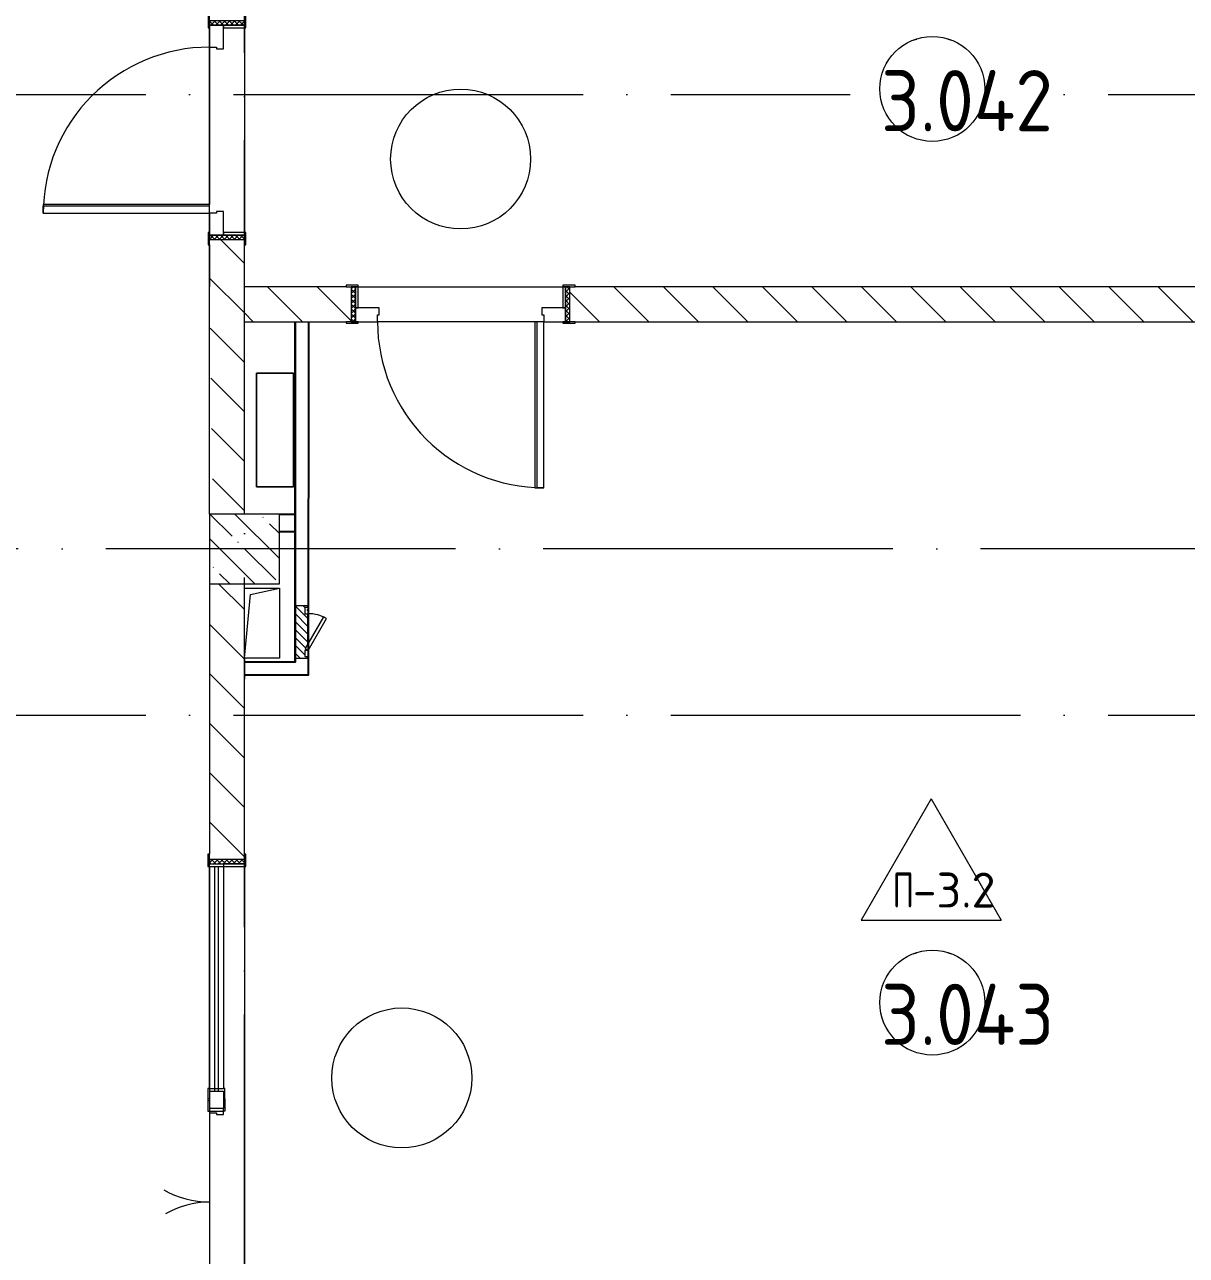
# Model space of a CAD drawing. Header units: millimetres. Extents: x -68946 to 288321, y -402657 to 324925.
# Drawn here: x 172047 to 178688, y -221671 to -214632 of the extents above; entities that cross this region are included whole.
import ezdxf

# ---------------------------------------------------------------- set-up
doc = ezdxf.new("R2010")
doc.units = ezdxf.units.MM
doc.linetypes.add('ADSK_Линия сетки', pattern=[2500, 2000, -250, 0, -250])
for name, color, linetype, lineweight in [('A-AREA-____-IDEN', 250, 'Continuous', 9), ('A-DETL-GENF-OTLN', 250, 'Continuous', 5), ('A-DOOR-____-IDEN', 31, 'Continuous', 9), ('A-DOOR-____-MCUT', 250, 'Continuous', 5), ('A-DOOR-____-OTLN', 250, 'Continuous', 5), ('A-DOOR-FRAM-MCUT', 31, 'Continuous', 5), ('A-DOOR-FRAM-OTLN', 31, 'Continuous', 5), ('A-DOOR-GLAZ-MCUT', 31, 'Continuous', 5), ('A-FLOR-____-IDEN', 11, 'Continuous', 9), ('A-FLOR-____-OTLN', 192, 'Continuous', 9), ('A-GENM-____-MCUT', 250, 'Continuous', 25), ('A-GENM-____-OTLN', 250, 'Continuous', 9), ('A-GLAZ-____-OTLN', 250, 'Continuous', 5), ('A-WALL-____-MCUT', 250, 'Continuous', 13), ('A-WALL-____-PATT', 250, 'Continuous', 13), ('I-WALL-____-OTLN', 250, 'Continuous', 9), ('S-COLS-____-MCUT', 250, 'Continuous', 25), ('S-COLS-____-OTLN', 250, 'Continuous', 9), ('S-GRID-____-OTLN', 250, 'Continuous', 9), ('Обобщенные модели', 7, 'Continuous', 9)]:
    doc.layers.add(name, color=color, linetype=linetype, lineweight=lineweight)
doc.styles.add('ISOCPEUR_1', font='isocpeur.ttf', dxfattribs={"width": 0.9, "height": 250})
doc.styles.add('ISOCPEUR_2', font='isocpeur.ttf', dxfattribs={"height": 160})
pattern_1 = [(135, (28052.9, -258555.93), (-141.42136, -141.42136), [])]
pattern_2 = [(135, (1676.41, 164.685), (-14.14214, -14.14214), []), (225, (1676.41, 164.685), (14.14214, -14.14214), [])]
pattern_3 = [(45, (-446.384, 164.685), (-14.1421, 14.1421), []), (135, (-446.384, 164.685), (-14.1421, -14.1421), [])]

# ---------------------------------------------------------------- blocks, each defined once
blk = doc.blocks.new('Дверь_СКБ_1Ст_Фрамуга1 - Н_ВВ-9_2_1250x2600h_Лаборантская 2-42764460-АР1_Маркировочный план 3 этажа секция 2_3')
at = {"layer": 'A-DOOR-____-OTLN'}
h = blk.add_hatch(dxfattribs=at)
h.set_pattern_fill('FP_7', color=256, style=0, pattern_type=2)
h.set_pattern_definition(pattern_2)
h.paths.add_polyline_path([(637.5, -100), (637.5, 100), (612.5, 100), (612.5, -100)])
at = {"layer": 'A-DOOR-FRAM-OTLN'}
h = blk.add_hatch(dxfattribs=at)
h.set_pattern_fill('FP_8', color=256, style=0, pattern_type=2)
h.set_pattern_definition(pattern_3)
h.paths.add_polyline_path([(-587.5, -100), (-587.5, 100), (-612.5, 100), (-612.5, -100), (-610.8, -100)])
at = {"layer": 'A-DOOR-____-MCUT'}
for p, q in [((-462.5, 1050), (-462.5, 100)), ((-412.5, 1050), (-462.5, 1050)), ((-462.5, 1050), (-422.5, 1050)), ((-462.5, 1050), (-462.5, 100)), ((-422.5, 100), (-422.5, 1050)), ((-412.5, 100), (-412.5, 1050)), ((-462.5, 100), (-412.5, 100)), ((-462.5, 100), (-422.5, 100))]:
    blk.add_line(p, q, dxfattribs=at)
at = {"layer": 'A-DOOR-____-OTLN'}
blk.add_arc((-462.5, 100), 950, 360, 90, dxfattribs=at)
at = {"layer": 'A-DOOR-FRAM-MCUT'}
for p, q in [((-572.5, 108), (-642.5, 108)), ((-642.5, 108), (-642.5, 100)), ((-642.5, 100), (-572.5, 100)), ((-587.5, 100), (-612.5, 100)), ((-612.5, 100), (-612.5, -100)), ((-462.5, 100), (-587.5, 100)), ((-587.5, 100), (-587.5, 20)), ((-587.5, -100), (-587.5, 100)), ((-572.5, 100), (-572.5, 108)), ((-462.5, 60), (-462.5, 100)), ((487.5, 100), (487.5, 60)), ((612.5, 100), (487.5, 100)), ((667.5, 108), (597.5, 108)), ((597.5, 108), (597.5, 100)), ((597.5, 100), (667.5, 100)), ((612.5, 20), (612.5, 100)), ((637.5, 100), (612.5, 100)), ((612.5, 100), (612.5, -100)), ((637.5, -100), (637.5, 100)), ((667.5, 100), (667.5, 108)), ((-587.5, 20), (-452.5, 20)), ((-572.5, 20), (-587.5, 20)), ((-587.5, 20), (-587.5, -100)), ((-572.5, -100), (-572.5, 20)), ((-452.5, 60), (-462.5, 60)), ((-452.5, 20), (-452.5, 60)), ((487.5, 60), (477.5, 60)), ((477.5, 60), (477.5, 20)), ((477.5, 20), (612.5, 20)), ((612.5, 20), (597.5, 20)), ((597.5, 20), (597.5, -100)), ((612.5, -100), (612.5, 20)), ((-572.5, -100), (-642.5, -100)), ((-642.5, -100), (-642.5, -108)), ((-642.5, -108), (-572.5, -108)), ((-612.5, -100), (-587.5, -100)), ((-587.5, -100), (-572.5, -100)), ((-572.5, -108), (-572.5, -100)), ((597.5, -100), (612.5, -100)), ((667.5, -100), (597.5, -100)), ((597.5, -100), (597.5, -108)), ((597.5, -108), (667.5, -108)), ((612.5, -100), (637.5, -100)), ((667.5, -108), (667.5, -100))]:
    blk.add_line(p, q, dxfattribs=at)
blk = doc.blocks.new('Дверь_СКБ_2Ст_Фрамуга2 - Н_ВВ-3_2500x2600h_Учебные помещения_Фрамуга слева-V1-АР1_Маркировочный план 3 этажа секция 2_3')
at = {"layer": 'A-DOOR-____-OTLN'}
h = blk.add_hatch(dxfattribs=at)
h.set_pattern_fill('FP_3', color=256, style=0, pattern_type=2)
h.set_pattern_definition([(135, (1051.41, 164.685), (-14.1421, -14.1421), []), (225, (1051.41, 164.685), (14.1421, -14.1421), [])])
h.paths.add_polyline_path([(1237.5, 100), (1237.5, -100), (1262.5, -100), (1262.5, 100)])
at = {"layer": 'A-DOOR-FRAM-OTLN'}
h = blk.add_hatch(dxfattribs=at)
h.set_pattern_fill('FP_4', color=256, style=0, pattern_type=2)
h.set_pattern_definition([(45, (-1071.384, 164.685), (-14.1421, 14.1421), []), (135, (-1071.384, 164.685), (-14.1421, -14.1421), [])])
h.paths.add_polyline_path([(-1237.5, -100), (-1212.5, -100), (-1212.5, 100), (-1237.5, 100)])
at = {"layer": 'A-DOOR-____-MCUT'}
for p, q in [((-1187.5, 1100), (-1187.5, 100)), ((-1137.5, 1100), (-1187.5, 1100)), ((-1137.5, 100), (-1137.5, 1100)), ((-1187.5, 100), (-1137.5, 100))]:
    blk.add_line(p, q, dxfattribs=at)
at = {"layer": 'A-DOOR-____-OTLN'}
for centre, radius, start, end in [((-177.5, 100), 520, 150, 180), ((-1197.5, 100), 500, 360, 30)]:
    blk.add_arc(centre, radius, start, end, dxfattribs=at)
at = {"layer": 'A-DOOR-FRAM-MCUT'}
for p, q in [((-1197.5, 108), (-1267.5, 108)), ((-1267.5, 108), (-1267.5, 100)), ((-1267.5, 100), (-1197.5, 100)), ((-1212.5, 100), (-1237.5, 100)), ((-1237.5, 100), (-1237.5, -100)), ((-1187.5, 100), (-1212.5, 100)), ((-1212.5, 100), (-1212.5, 20)), ((-1212.5, -100), (-1212.5, 100)), ((-1197.5, 100), (-1197.5, 108)), ((-1187.5, 60), (-1187.5, 100)), ((-187.5, 100), (-187.5, 60)), ((-162.5, 100), (-187.5, 100)), ((-177.5, 108), (-177.5, 100)), ((-107.5, 108), (-177.5, 108)), ((-177.5, 100), (-177.5, 20)), ((-62.5, 100), (-162.5, 100)), ((-162.5, 20), (-162.5, 100)), ((-162.5, 20), (-162.5, 100)), ((-117.5, 108), (-117.5, 100)), ((-47.5, 108), (-117.5, 108)), ((-107.5, 100), (-107.5, 108)), ((-62.5, 100), (-62.5, 20)), ((-47.5, 100), (-47.5, 108)), ((-47.5, 100), (-47.5, 20)), ((-47.5, 100), (1237.5, 100)), ((1292.5, 108), (1222.5, 108)), ((1222.5, 108), (1222.5, 100)), ((1222.5, 100), (1222.5, 20)), ((1222.5, 100), (1292.5, 100)), ((1237.5, 100), (1237.5, 20)), ((1262.5, 100), (1237.5, 100)), ((1237.5, 100), (1237.5, -100)), ((1262.5, -100), (1262.5, 100)), ((1292.5, 100), (1292.5, 108)), ((-1212.5, 20), (-1177.5, 20)), ((-1197.5, 20), (-1212.5, 20)), ((-1212.5, 20), (-1212.5, -100)), ((-1197.5, -100), (-1197.5, 20)), ((-1177.5, 60), (-1187.5, 60)), ((-1177.5, 20), (-1177.5, 60)), ((-187.5, 60), (-197.5, 60)), ((-197.5, 60), (-197.5, 20)), ((-197.5, 20), (-162.5, 20)), ((-177.5, 12), (-177.5, 20)), ((-107.5, 12), (-177.5, 12)), ((-62.5, 20), (-162.5, 20)), ((-117.5, 20), (-117.5, 12)), ((-117.5, 12), (-47.5, 12)), ((-107.5, 20), (-107.5, 12)), ((-47.5, 12), (-47.5, 20)), ((1237.5, 20), (-47.5, 20)), ((1237.5, 20), (1222.5, 20)), ((1222.5, 20), (1222.5, -100)), ((1237.5, -100), (1237.5, 20)), ((-1197.5, -100), (-1267.5, -100)), ((-1267.5, -100), (-1267.5, -108)), ((-1267.5, -108), (-1197.5, -108)), ((-1237.5, -100), (-1212.5, -100)), ((-1212.5, -100), (-1197.5, -100)), ((-1197.5, -108), (-1197.5, -100)), ((1222.5, -100), (1237.5, -100)), ((1292.5, -100), (1222.5, -100)), ((1222.5, -100), (1222.5, -108)), ((1222.5, -108), (1292.5, -108)), ((1237.5, -100), (1262.5, -100)), ((1292.5, -108), (1292.5, -100))]:
    blk.add_line(p, q, dxfattribs=at)
at = {"layer": 'A-DOOR-GLAZ-MCUT'}
for p, q in [((1222.5, 70), (-62.5, 70)), ((1222.5, 50), (-62.5, 50))]:
    blk.add_line(p, q, dxfattribs=at)
blk = doc.blocks.new('Дверь_СКБ_1Ст_Фрамуга1 - Н_ВВ-9_1250x2600h_Лаборантская-42097379-АР1_Маркировочный план 3 этажа секция 2_3')
at = {"layer": 'A-DOOR-____-OTLN'}
h = blk.add_hatch(dxfattribs=at)
h.set_pattern_fill('FP_7', color=256, style=0, pattern_type=2)
h.set_pattern_definition(pattern_2)
h.paths.add_polyline_path([(612.5, 20), (612.5, -100), (637.5, -100), (637.5, 100), (612.5, 100), (612.5, 27.3)])
at = {"layer": 'A-DOOR-FRAM-OTLN'}
h = blk.add_hatch(dxfattribs=at)
h.set_pattern_fill('FP_8', color=256, style=0, pattern_type=2)
h.set_pattern_definition(pattern_3)
h.paths.add_polyline_path([(-612.5, 20), (-612.5, -100), (-587.5, -100), (-587.5, 100), (-612.5, 100), (-612.5, 60)])
at = {"layer": 'A-DOOR-____-MCUT'}
for p, q in [((-462.5, 1050), (-462.5, 100)), ((-412.5, 1050), (-462.5, 1050)), ((-462.5, 1050), (-422.5, 1050)), ((-462.5, 1050), (-462.5, 100)), ((-422.5, 100), (-422.5, 1050)), ((-412.5, 100), (-412.5, 1050)), ((-462.5, 100), (-412.5, 100)), ((-462.5, 100), (-422.5, 100))]:
    blk.add_line(p, q, dxfattribs=at)
at = {"layer": 'A-DOOR-____-OTLN'}
blk.add_arc((-462.5, 100), 950, 360, 90, dxfattribs=at)
at = {"layer": 'A-DOOR-FRAM-MCUT'}
for p, q in [((-572.5, 108), (-642.5, 108)), ((-642.5, 108), (-642.5, 100)), ((-642.5, 100), (-572.5, 100)), ((-587.5, 100), (-612.5, 100)), ((-612.5, 100), (-612.5, -100)), ((-462.5, 100), (-587.5, 100)), ((-587.5, 100), (-587.5, 20)), ((-587.5, -100), (-587.5, 100)), ((-572.5, 100), (-572.5, 108)), ((-462.5, 60), (-462.5, 100)), ((487.5, 100), (487.5, 60)), ((612.5, 100), (487.5, 100)), ((667.5, 108), (597.5, 108)), ((597.5, 108), (597.5, 100)), ((597.5, 100), (667.5, 100)), ((612.5, 20), (612.5, 100)), ((637.5, 100), (612.5, 100)), ((612.5, 100), (612.5, -100)), ((637.5, -100), (637.5, 100)), ((667.5, 100), (667.5, 108)), ((-587.5, 20), (-452.5, 20)), ((-572.5, 20), (-587.5, 20)), ((-587.5, 20), (-587.5, -100)), ((-572.5, -100), (-572.5, 20)), ((-452.5, 60), (-462.5, 60)), ((-452.5, 20), (-452.5, 60)), ((487.5, 60), (477.5, 60)), ((477.5, 60), (477.5, 20)), ((477.5, 20), (612.5, 20)), ((612.5, 20), (597.5, 20)), ((597.5, 20), (597.5, -100)), ((612.5, -100), (612.5, 20)), ((-572.5, -100), (-642.5, -100)), ((-642.5, -100), (-642.5, -108)), ((-642.5, -108), (-572.5, -108)), ((-612.5, -100), (-587.5, -100)), ((-587.5, -100), (-572.5, -100)), ((-572.5, -108), (-572.5, -100)), ((597.5, -100), (612.5, -100)), ((667.5, -100), (597.5, -100)), ((597.5, -100), (597.5, -108)), ((597.5, -108), (667.5, -108)), ((612.5, -100), (637.5, -100)), ((667.5, -108), (667.5, -100))]:
    blk.add_line(p, q, dxfattribs=at)
blk = doc.blocks.new('BSC_Колонна _Прямоугольная - 400x400-V108-АР1_Маркировочный план 3 этажа секция 2_3')
at = {"layer": 'S-COLS-____-OTLN', "lineweight": 5}
h = blk.add_hatch(dxfattribs=at)
h.set_pattern_fill('FP_83', color=256, style=0, pattern_type=2)
h.set_pattern_definition([(135, (-145249.98, -40925), (-142.56192, -142.56192), []), (135, (-145107.42, -40925), (-142.56192, -142.56192), [252.016, -50.403, 3.353, -47.05])])
h.paths.add_polyline_path([(-200, -200), (200, -200), (199.9, 200), (-200, 200), (-200, -200)])
at = {"layer": 'S-COLS-____-MCUT', "lineweight": 5}
for p, q in [((200, 200), (-200, 200)), ((-200, 200), (-200, -200)), ((200, -200), (200, 200)), ((-200, -200), (200, -200))]:
    blk.add_line(p, q, dxfattribs=at)
blk = doc.blocks.new('_Wn_-As_OpeningMEP_floor__Rectangular - _Wn_-As_OpeningMEP_floor__Rectangular-34705337-АР1_Маркировочный план 3 этажа секция 2_3')
at = {"layer": 'A-DETL-GENF-OTLN', "lineweight": 5}
for p, q in [((-99.9, -148.8), (-64.6, 214.6)), ((-64.6, 214.6), (100, 250))]:
    blk.add_line(p, q, dxfattribs=at)
blk = doc.blocks.new('ASML_АР_Отделка Люка - ВО Отделка люков_Грунтовка 0_Шпатлевка 0_Окраска 0_0-42467640-АР1_Маркировочный план 3 этажа секция 2_3')
at = {"layer": 'A-GENM-____-MCUT', "lineweight": 5}
for p, q in [((-140, 3), (-150, 3)), ((-150, 3), (-150, 0)), ((65, 3), (-105, 3)), ((150, 3), (140, 3)), ((150, 0), (150, 3)), ((-150, 0), (-140, 0)), ((-105, 0), (70.2, 0)), ((103.3, 0), (105, 0)), ((140, 0), (150, 0))]:
    blk.add_line(p, q, dxfattribs=at)
blk = doc.blocks.new('AAR_СКБ_Марка_Помещения_мал - Номер-28977439-АР1_Маркировочный план 3 этажа секция 2_3')
at = {"layer": 'A-AREA-____-IDEN'}
blk.add_circle((-0.028, 0), 3, dxfattribs=at)
blk = doc.blocks.new('AAR_СКБ_Марка_Перекрытия - Марка пола-17325028-АР1_Маркировочный план 3 этажа секция 2_3')
at = {"layer": 'A-FLOR-____-IDEN'}
for p, q in [((0, 6.932), (-4.002, 0)), ((0, 6.932), (4.002, 0)), ((-4.002, 0), (4.002, 0))]:
    blk.add_line(p, q, dxfattribs=at)
blk = doc.blocks.new('ADSK_Марка_Дверь - Типоразмер_ADSK_Марка-30565456-АР1_Маркировочный план 3 этажа секция 2_3')
at = {"layer": 'A-DOOR-____-IDEN'}
blk.add_circle((0, 0), 4, dxfattribs=at)

msp = doc.modelspace()

# ---------------------------------------------------------------- hatches: boundary and pattern name
at = {"layer": 'A-DOOR-____-OTLN'}
h = msp.add_hatch(dxfattribs=at)
h.set_pattern_fill('FP_144', color=256, angle=-90, style=0, pattern_type=2)
h.set_pattern_definition([(315, (173607.653, -218105.945), (22.6274, 22.6274), [])])
h.paths.add_polyline_path([(173548.4729, -218255.9455), (173667.6535, -218255.9455), (173667.6535, -218245.9455), (173647.6535, -218245.9455), (173647.6535, -218210.9455), (173667.6535, -218210.9455), (173650.333, -218200.9455), (173667.6535, -218170.9455), (173667.6535, -218000.9455), (173664.6535, -218000.9455), (173664.6535, -217965.9455), (173667.6535, -217965.9455), (173667.6535, -217955.9455), (173592.7236, -217955.9665), (173592.7236, -218255.9665)])
h.paths.add_polyline_path([(173650.333, -217999.2467), (173650.333, -217965.9455), (173663.6535, -217965.9455)], flags=16)
at = {"layer": 'A-WALL-____-PATT', "lineweight": 15}
h = msp.add_hatch(dxfattribs=at)
h.set_pattern_fill('FP_1', color=256, style=0, pattern_type=2)
h.set_pattern_definition(pattern_1)
h.paths.add_polyline_path([(173122.8838, -217430.9286), (173303.0929, -217430.9286), (173303.0929, -215860.9299), (173103.0929, -215860.9299), (173103.0929, -216130.928)])
h.paths.add_polyline_path([(173103.0929, -214610.9299), (173303.0929, -214610.9299), (173303.0929, -212980.9296), (173103.0929, -212980.9296), (173103.0929, -214580.9299)])
h = msp.add_hatch(dxfattribs=at)
h.set_pattern_fill('FP_1', color=256, style=0, pattern_type=2)
h.set_pattern_definition(pattern_1)
h.paths.add_polyline_path([(179595.9167, -216330.928), (180802.9057, -216330.928), (180802.8838, -216130.9288), (175164.0482, -216130.928), (175164.0482, -216330.928), (179552.9193, -216330.928)])
h.paths.add_polyline_path([(173691.4641, -216330.928), (173914.0482, -216330.928), (173914.0482, -216130.928), (173303.0467, -216130.8832), (173303.0467, -216330.8832)])
h = msp.add_hatch(dxfattribs=at)
h.set_pattern_fill('FP_1', color=256, style=0, pattern_type=2)
h.set_pattern_definition(pattern_1)
h.paths.add_polyline_path([(173102.9057, -222330.8683), (173302.9057, -222330.8683), (173302.9057, -221905.9292), (173102.9057, -221905.9292), (173102.9057, -221935.9292)])
h.paths.add_polyline_path([(173302.9057, -219405.9292), (173302.7902, -217830.9286), (173102.9057, -217830.9286), (173102.9057, -219405.9292), (173182.9057, -219405.9292)])

# ---------------------------------------------------------------- linework, layer by layer
for p, q in [((173502.8838, -217430.9286), (173593.0395, -217430.9708)), ((173502.837, -217530.9286), (173592.9927, -217530.9708))]:
    msp.add_line(p, q)
for points in [[(173593.5543, -216330.9056), (173592.6432, -218277.8473), (173302.9057, -218277.8473)], [(173668.5543, -216330.9407), (173667.6081, -218352.8473), (173302.9057, -218352.8473)], [(173592.6432, -218277.8473), (173593.5543, -216330.9056)]]:
    msp.add_lwpolyline(points)
at = {"layer": 'A-DETL-GENF-OTLN', "lineweight": 5}
for p, q in [((173667.6535, -217955.9455), (173592.7938, -217955.9455)), ((173592.7938, -217955.9455), (173592.7938, -218255.9455)), ((173667.6535, -218255.9455), (173667.6535, -217955.9455)), ((173592.7938, -218255.9455), (173667.6535, -218255.9455))]:
    msp.add_line(p, q, dxfattribs=at)
at = {"layer": 'A-DOOR-____-MCUT', "lineweight": 5}
for p, q in [((173647.6535, -217965.9455), (173647.6535, -218000.9455)), ((173667.6535, -217965.9455), (173647.6535, -217965.9455)), ((173667.6535, -218000.9455), (173667.6535, -217965.9455)), ((173647.6535, -218000.9455), (173667.6535, -218000.9455)), ((173755.333, -218019.0801), (173650.333, -218200.9455)), ((173667.6535, -218210.9455), (173772.6535, -218029.0801)), ((173772.6535, -218029.0801), (173755.333, -218019.0801)), ((173650.333, -218200.9455), (173667.6535, -218210.9455)), ((173667.6535, -218210.9455), (173647.6535, -218210.9455)), ((173647.6535, -218210.9455), (173647.6535, -218245.9455)), ((173647.6535, -218245.9455), (173667.6535, -218245.9455)), ((173667.6535, -218245.9455), (173667.6535, -218210.9455))]:
    msp.add_line(p, q, dxfattribs=at)
msp.add_arc((173667.6535, -218210.9455), 210, 60, 90, dxfattribs=at)
at = {"layer": 'A-DOOR-____-OTLN'}
msp.add_line((173667.6535, -218210.9455), (173772.6535, -218029.0801), dxfattribs=at)
at = {"layer": 'A-FLOR-____-OTLN', "lineweight": 5}
for p, q in [((173102.9057, -215660.9299), (173102.9057, -214650.9299)), ((173103.0929, -214760.9299), (173103.0929, -215660.9299)), ((173102.9057, -215820.9299), (173102.9057, -215710.9299)), ((173102.9057, -217430.9286), (173102.9057, -215890.9299)), ((174964.0482, -216330.928), (174064.0482, -216330.928)), ((173302.9057, -217855.9292), (173502.7902, -217855.9292)), ((173502.7902, -217855.9292), (173502.7902, -218255.9292)), ((173102.9057, -219445.9292), (173102.9057, -220830.9292)), ((173102.9057, -220855.9292), (173102.9057, -221805.9292))]:
    msp.add_line(p, q, dxfattribs=at)
at = {"layer": 'A-WALL-____-MCUT', "color": 7, "lineweight": 15}
for p, q in [((173103.0929, -215890.9299), (173103.0929, -216130.928)), ((173302.8838, -217430.9286), (173303.0929, -215890.9299)), ((173884.0482, -216130.928), (173303.0603, -216130.8832)), ((180802.9057, -216130.928), (175194.0482, -216130.928)), ((173303.0603, -216330.8832), (173884.0482, -216330.928)), ((175194.0482, -216330.928), (180802.9057, -216330.928)), ((173102.9057, -217830.9286), (173102.9057, -219375.9292)), ((173302.9057, -218255.9292), (173302.9057, -217830.9286)), ((173502.7902, -218255.9292), (173302.9057, -218255.9292)), ((173302.9057, -219375.9292), (173302.9057, -218375.9292))]:
    msp.add_line(p, q, dxfattribs=at)
at = {"layer": 'A-WALL-____-MCUT', "lineweight": 15}
msp.add_line((173302.9057, -218255.9292), (173302.9057, -218375.9292), dxfattribs=at)
at = {"layer": 'I-WALL-____-OTLN', "lineweight": 15}
for p, q in [((173303.0929, -214650.9299), (173303.0929, -215820.9299)), ((173954.0482, -216130.928), (175124.0482, -216130.928)), ((173302.9057, -219445.9292), (173302.9057, -221865.9292))]:
    msp.add_line(p, q, dxfattribs=at)
at = {"layer": 'S-GRID-____-OTLN', "linetype": 'ADSK_Линия сетки'}
for p, q in [((173302.9057, -262294.7685), (173302.9057, -197353.9241)), ((93236.8325, -215030.9286), (184856.9445, -215030.9286)), ((184510.8783, -217630.9286), (127372.9057, -217630.9286)), ((93236.8325, -218580.9286), (184510.8783, -218580.9286))]:
    msp.add_line(p, q, dxfattribs=at)
at = {"layer": 'Обобщенные модели'}
for p, q in [((173372.9057, -217275.8081), (173372.9057, -216625.8081)), ((173372.9057, -216625.8081), (173582.9057, -216625.8081)), ((173372.9057, -217275.8081), (173372.9057, -216625.8081)), ((173372.9057, -216625.8081), (173582.9057, -216625.8081)), ((173582.9057, -216625.8081), (173372.9057, -216625.8081)), ((173372.9057, -216625.8081), (173372.9057, -217275.8081)), ((173582.9057, -216625.8081), (173582.9057, -217275.8081)), ((173582.9057, -216625.8081), (173582.9057, -217275.8081)), ((173582.9057, -217275.8081), (173582.9057, -216625.8081)), ((173582.9057, -217275.8081), (173372.9057, -217275.8081)), ((173582.9057, -217275.8081), (173372.9057, -217275.8081)), ((173372.9057, -217275.8081), (173582.9057, -217275.8081))]:
    msp.add_line(p, q, dxfattribs=at)

# ---------------------------------------------------------------- block references
at = {"layer": 'A-DOOR-____-IDEN', "xscale": 99.99999999999993, "yscale": 99.99999999999993, "zscale": 99.99999999999993}
for p in [(174539.0482, -215400.8339), (174202.9057, -220655.9292)]:
    msp.add_blockref('ADSK_Марка_Дверь - Типоразмер_ADSK_Марка-30565456-АР1_Маркировочный план 3 этажа секция 2_3', p, dxfattribs=at)
at = {"layer": 'A-DOOR-____-OTLN'}
for name, p, rotation in [('Дверь_СКБ_1Ст_Фрамуга1 - Н_ВВ-9_1250x2600h_Лаборантская-42097379-АР1_Маркировочный план 3 этажа секция 2_3', (173203.0929, -215248.4299), 89.99999999999993), ('Дверь_СКБ_1Ст_Фрамуга1 - Н_ВВ-9_2_1250x2600h_Лаборантская 2-42764460-АР1_Маркировочный план 3 этажа секция 2_3', (174551.5482, -216230.928), 180), ('Дверь_СКБ_2Ст_Фрамуга2 - Н_ВВ-3_2500x2600h_Учебные помещения_Фрамуга слева-V1-АР1_Маркировочный план 3 этажа секция 2_3', (173202.9057, -220668.4292), 89.99999999999993)]:
    msp.add_blockref(name, p, dxfattribs=dict(at, rotation=rotation))
at = {"layer": 'A-FLOR-____-IDEN', "xscale": 99.99999999999993, "yscale": 99.99999999999993, "zscale": 99.99999999999993}
msp.add_blockref('AAR_СКБ_Марка_Перекрытия - Марка пола-17325028-АР1_Маркировочный план 3 этажа секция 2_3', (177229.2714, -219753.0647), dxfattribs=at)
at = {"layer": 'A-GENM-____-OTLN', "lineweight": 5, "rotation": 270}
msp.add_blockref('ASML_АР_Отделка Люка - ВО Отделка люков_Грунтовка 0_Шпатлевка 0_Окраска 0_0-42467640-АР1_Маркировочный план 3 этажа секция 2_3', (173664.6535, -218105.9455), dxfattribs=at)
at = {"layer": 'A-GLAZ-____-OTLN'}
msp.add_blockref('_Wn_-As_OpeningMEP_floor__Rectangular - _Wn_-As_OpeningMEP_floor__Rectangular-34705337-АР1_Маркировочный план 3 этажа секция 2_3', (173402.7902, -218105.9292), dxfattribs=at)
at = {"layer": 'S-COLS-____-OTLN', "lineweight": 5}
msp.add_blockref('BSC_Колонна _Прямоугольная - 400x400-V108-АР1_Маркировочный план 3 этажа секция 2_3', (173302.8838, -217630.9286), dxfattribs=at)

# ---------------------------------------------------------------- texts
at = {"layer": 'A-AREA-____-IDEN', "insert": (176942.5123, -220117.6324), "char_height": 350, "width": 673.4175, "attachment_point": 1, "style": 'ISOCPEUR_1', "bg_fill": 3, "box_fill_scale": 1.5, "bg_fill_color": 256, "bg_fill_transparency": 0}
msp.add_mtext('3.043', dxfattribs=at)
at = {"layer": 'A-FLOR-____-IDEN', "char_height": 200, "attachment_point": 1, "style": 'ISOCPEUR_2'}
for s, insert, width in [('\\fISOCPEUR|b0|i0|c204|p34|;\\W.7;П', (177007.9364, -219481.6789), 140.295312), ('-3.2', (177123.6917, -219481.6789), 420.885937)]:
    msp.add_mtext(s, dxfattribs=dict(at, insert=insert, width=width))

# ---------------------------------------------------------------- next in the draw order: block references
at = {"layer": 'A-AREA-____-IDEN', "xscale": 99.99999999999993, "yscale": 99.99999999999993, "zscale": 99.99999999999993}
msp.add_blockref('AAR_СКБ_Марка_Помещения_мал - Номер-28977439-АР1_Маркировочный план 3 этажа секция 2_3', (177238.4127, -220225.1179), dxfattribs=at)

# ---------------------------------------------------------------- next in the draw order: texts
at = {"layer": 'A-AREA-____-IDEN', "insert": (176942.5123, -214892.1873), "char_height": 350, "width": 673.4175, "attachment_point": 1, "style": 'ISOCPEUR_1', "bg_fill": 3, "box_fill_scale": 1.5, "bg_fill_color": 256, "bg_fill_transparency": 0}
msp.add_mtext('3.042', dxfattribs=at)

# ---------------------------------------------------------------- next in the draw order: block references
at = {"layer": 'A-AREA-____-IDEN', "xscale": 99.99999999999993, "yscale": 99.99999999999993, "zscale": 99.99999999999993}
msp.add_blockref('AAR_СКБ_Марка_Помещения_мал - Номер-28977439-АР1_Маркировочный план 3 этажа секция 2_3', (177238.4127, -214999.6729), dxfattribs=at)

doc.saveas('drawing.dxf')
